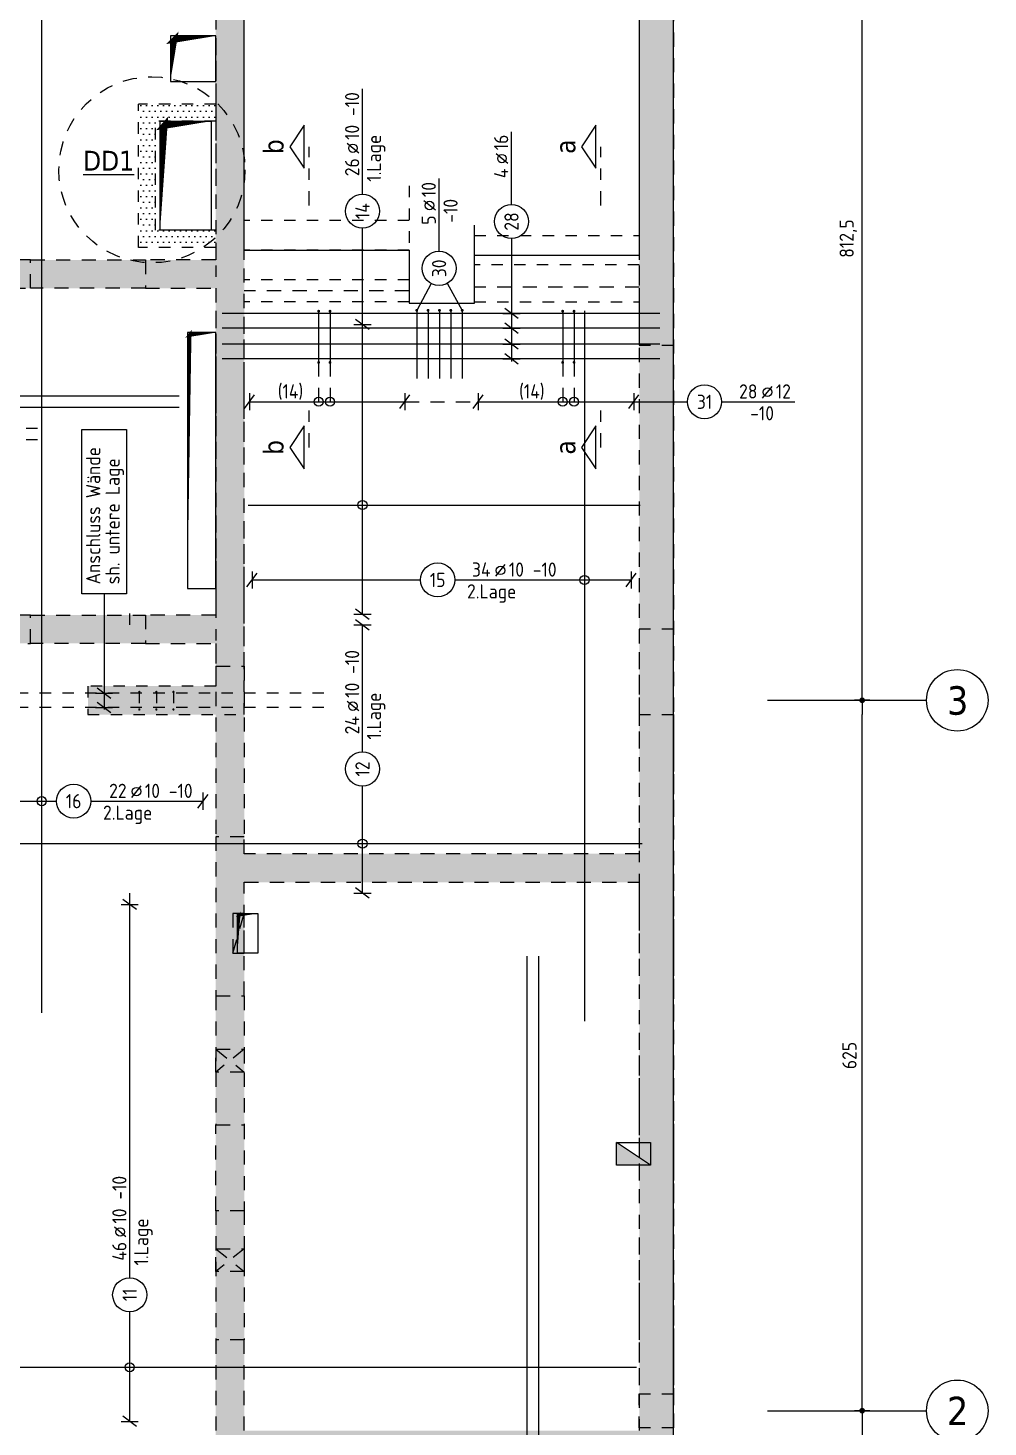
# Model space of a CAD drawing. Extents: x 6 to 95.2, y -7.1 to 49.1.
# Drawn here: x 54.93 to 63.37, y 15.61 to 27.92 of the extents above; entities that cross this region are included whole.
import ezdxf
from ezdxf.enums import TextEntityAlignment as Align

# ---------------------------------------------------------------- set-up
doc = ezdxf.new("R2010")
doc.units = 0
doc.header["$LTSCALE"] = 0.5
for name, pattern in [('AUSGEZOGEN', [1000.01, 1000, 0.01]), ('DASHDOTSMALL', [1.05, 0.5, -0.25, 0.05, -0.25]), ('DOT', [0.175, 0.05, -0.125]), ('HIDDEN', [0.375, 0.25, -0.125]), ('HIDDEN2', [0.187, 0.125, -0.062]), ('HIDDEN4', [0.12, 0.02, -0.1]), ('PUNKT', [0.175, 0.05, -0.125]), ('STRICHPUNKT2', [0.55, 0.25, -0.125, 0.05, -0.125]), ('VERDECKT', [0.375, 0.25, -0.125])]:
    doc.linetypes.add(name, pattern=pattern)
for name, color, linetype in [('1.UG', 7, 'Continuous'), ('ACHSEN', 7, 'Continuous'), ('BETON', 7, 'Continuous'), ('Brüstung 1.UG', 7, 'Continuous'), ('DD', 7, 'Continuous'), ('DETAIL', 7, 'Continuous'), ('DRUEBER', 7, 'Continuous'), ('grau_dunkel', 7, 'Continuous'), ('grau_mittel', 7, 'Continuous'), ('HILFE', 7, 'Continuous'), ('MASSE', 7, 'Continuous'), ('OBJEKT', 7, 'Continuous'), ('RND', 7, 'Continuous'), ('SCHATTEN', 7, 'Continuous'), ('SCHNITTE', 7, 'Continuous'), ('SFP_Achsen', 7, 'Continuous'), ('TEXT', 7, 'Continuous'), ('VERDECKT', 7, 'Continuous'), ('WD', 7, 'Continuous')]:
    doc.layers.add(name, color=color, linetype=linetype)
doc.layers.add('NOPLOT', color=7, linetype='Continuous', plot=False)
doc.styles.add('helv', font='tahoma.ttf')
doc.styles.add('txt', font='isocp.shx')
doc.dimstyles.new('DOT_I', dxfattribs={"dimscale": 0.5, "dimtxt": 0.25, "dimasz": 0.25, "dimexe": 0.1, "dimexo": 0.3, "dimgap": 0.1, "dimtad": 1, "dimdec": 3, "dimzin": 3, "dimtxsty": 'txt', "dimblk": 'DOT', "dimblk1": 'DOT', "dimblk2": 'DOT', "dimsah": 1, "dimcen": 0.1, "dimse1": 1, "dimse2": 1, "dimazin": 0, "dimtfac": 1, "dimtdec": 4, "dimtix": 1, "dimtmove": 2, "dimatfit": 3, "dimfxl": 0, "dimtvp": 1, "dimtolj": 1, "dimtzin": 0, "dimarcsym": 0})
pattern_1 = [(0, (7.57585, -45.04436), (0.0396875, 0.079375), [0, -0.079375])]

# ---------------------------------------------------------------- blocks, each defined once
blk = doc.blocks.new('lei_gre')
at = {"layer": 'RND', "color": 7, "linetype": 'Continuous'}
for p, q in [((-0.09, -0.12), (0.09, 0.12)), ((0, 0.15), (0, -0.15))]:
    blk.add_line(p, q, dxfattribs=at)
blk = doc.blocks.new('RND_LEI')
at = {"layer": 'RND', "color": 7, "linetype": 'Continuous'}
blk.add_line((1.022, 0.066), (1.19, 0.27), dxfattribs=at)
for centre, radius in [((0, 0), 0.3), ((1.106, 0.168), 0.075)]:
    blk.add_circle(centre, radius, dxfattribs=at)
at = {"layer": 'RND', "color": 7, "linetype": 'Continuous', "style": 'txt'}
blk.add_attdef('ANZ', text='', height=0.25, dxfattribs=at).set_placement((0.931, 0.057), align=Align.RIGHT)
for tag, p in [('DUM', (1.253, 0.057)), ('ABSTD', (1.674, 0.057)), ('POSTXT', (0.374, -0.327))]:
    blk.add_attdef(tag, p, '', height=0.25, dxfattribs=at)
blk.add_attdef('POSL', text='', height=0.25, dxfattribs=at).set_placement((0, 0), align=Align.MIDDLE)
blk = doc.blocks.new('DOT')
at = {"layer": 'MASSE', "color": 7, "linetype": 'Continuous'}
for p, q in [((0, 0), (-1, 0)), ((0, 0.54), (0, -0.54))]:
    blk.add_line(p, q, dxfattribs=at)
at = {"layer": 'MASSE', "color": 7, "linetype": 'Continuous', "const_width": 0.2}
blk.add_lwpolyline([(-0.1, 0, 1), (0.1, 0, 1)], format="xyb", close=True, dxfattribs=at)
blk = doc.blocks.new('*D28')
at = {"layer": 'Defpoints', "color": 0, "linetype": 'AUSGEZOGEN', "transparency": 16777216}
for p in [(62.264, 15.756), (62.264, 8.881), (62.264, 8.881)]:
    blk.add_point(p, dxfattribs=at)
at = {"layer": 'MASSE', "color": 0, "linetype": 'AUSGEZOGEN', "lineweight": -2, "transparency": 16777216}
blk.add_line((62.264, 15.631), (62.264, 9.006), dxfattribs=at)
at = {"layer": 'MASSE', "color": 0, "linetype": 'AUSGEZOGEN', "lineweight": -2, "transparency": 16777216, "xscale": 0.125, "yscale": 0.125, "zscale": 0.125}
for p, rotation in [((62.264, 15.756), 90), ((62.264, 8.881), 270)]:
    blk.add_blockref('DOT', p, dxfattribs=dict(at, rotation=rotation))
at = {"layer": 'MASSE', "color": 0, "linetype": 'AUSGEZOGEN', "transparency": 16777216, "insert": (62.142, 12.318), "char_height": 0.125, "attachment_point": 5, "rotation": 90, "style": 'txt'}
blk.add_mtext('\\A1;687,5', dxfattribs=at)
blk = doc.blocks.new('*D29')
at = {"layer": 'Defpoints', "color": 0, "linetype": 'AUSGEZOGEN', "transparency": 16777216}
for p in [(62.264, 22.006), (62.264, 22.006), (62.264, 15.756)]:
    blk.add_point(p, dxfattribs=at)
at = {"layer": 'MASSE', "color": 0, "linetype": 'AUSGEZOGEN', "lineweight": -2, "transparency": 16777216}
blk.add_line((62.264, 15.881), (62.264, 21.881), dxfattribs=at)
at = {"layer": 'MASSE', "color": 0, "linetype": 'AUSGEZOGEN', "lineweight": -2, "transparency": 16777216, "xscale": 0.125, "yscale": 0.125, "zscale": 0.125}
for p, rotation in [((62.264, 22.006), 90), ((62.264, 15.756), 270)]:
    blk.add_blockref('DOT', p, dxfattribs=dict(at, rotation=rotation))
at = {"layer": 'MASSE', "color": 0, "linetype": 'AUSGEZOGEN', "transparency": 16777216, "insert": (62.152, 18.881), "char_height": 0.125, "attachment_point": 5, "rotation": 90, "style": 'txt'}
blk.add_mtext('\\A1;625', dxfattribs=at)
blk = doc.blocks.new('*D30')
at = {"layer": 'Defpoints', "color": 0, "linetype": 'AUSGEZOGEN', "transparency": 16777216}
for p in [(62.264, 30.131), (62.264, 30.131), (62.264, 22.006)]:
    blk.add_point(p, dxfattribs=at)
at = {"layer": 'MASSE', "color": 0, "linetype": 'AUSGEZOGEN', "lineweight": -2, "transparency": 16777216}
blk.add_line((62.264, 22.131), (62.264, 30.006), dxfattribs=at)
at = {"layer": 'MASSE', "color": 0, "linetype": 'AUSGEZOGEN', "lineweight": -2, "transparency": 16777216, "xscale": 0.125, "yscale": 0.125, "zscale": 0.125}
for p, rotation in [((62.264, 30.131), 90), ((62.264, 22.006), 270)]:
    blk.add_blockref('DOT', p, dxfattribs=dict(at, rotation=rotation))
at = {"layer": 'MASSE', "color": 0, "linetype": 'AUSGEZOGEN', "transparency": 16777216, "insert": (62.142, 26.068), "char_height": 0.125, "attachment_point": 5, "rotation": 90, "style": 'txt'}
blk.add_mtext('\\A1;812,5', dxfattribs=at)
blk = doc.blocks.new('SCHN-2')
at = {"layer": 'SCHNITTE', "color": 6, "linetype": 'Continuous'}
blk.add_lwpolyline([(0.378, 0.088), (0, 0.34), (-0.378, 0.088)], close=True, dxfattribs=at)
at = {"layer": 'SCHNITTE', "color": 1, "linetype": 'DASHDOTSMALL', "style": 'helv'}
blk.add_attdef('SCHN-2', text='', height=0.35, dxfattribs=at).set_placement((0, 0.45), align=Align.CENTER)

msp = doc.modelspace()

# ---------------------------------------------------------------- hatches: boundary and pattern name
at = {"layer": '1.UG', "linetype": 'DOT'}
h = msp.add_hatch(dxfattribs=at)
h.set_pattern_fill('DOTS', scale=0.05, double=1)
h.set_pattern_definition(pattern_1)
h.paths.add_polyline_path([(49.538, 18.10576), (49.538, 17.85576), (51.128, 17.85576), (51.128, 15.88076), (49.538, 15.88076), (49.538, 15.63076), (54.328, 15.63076), (54.328, 16.34076), (54.078, 16.34076), (54.078, 15.88076), (51.378, 15.88076), (51.378, 17.85576), (54.078, 17.85576), (54.078, 17.39076), (54.328, 17.39076), (54.328, 18.2555), (54.078, 18.2555), (54.078, 18.10576)], flags=17)
h.paths.add_polyline_path([(30.503, 15.63076), (30.503, 15.88076), (26.738, 15.88076), (26.738, 15.63076)], flags=17)
h.paths.add_polyline_path([(25.628, 14.00776), (25.328, 14.00776), (25.328, 10.28076), (24.853, 10.28076), (24.853, 9.98076), (25.328, 9.98076), (25.328, 8.88076), (25.628, 8.88076)])
h.paths.add_polyline_path([(21.173, 15.97576), (21.173, 15.67576), (21.628, 15.67576), (21.628, 8.88076), (21.838, 8.88076), (21.838, 9.98076), (22.378, 9.98076), (22.378, 10.28076), (21.838, 10.28076), (21.838, 15.97576)])
h.paths.add_polyline_path([(21.838, 18.02576), (21.838, 29.83076), (25.328, 29.83076), (25.328, 21.88076), (26.703, 21.88076), (26.703, 22.13076), (25.578, 22.13076), (25.578, 29.83076), (27.828, 29.83076), (27.828, 28.59076), (28.078, 28.59076), (28.078, 30.13076), (21.678, 30.13076), (21.678, 23.05576), (21.628, 23.05576), (21.628, 18.32576), (21.173, 18.32576), (21.173, 18.02576)])
h.paths.add_polyline_path([(28.078, 27.45576), (27.828, 27.45576), (27.828, 21.88076), (28.078, 21.88076)])
h.paths.add_polyline_path([(31.853, 9.18076), (31.553, 9.18076), (31.553, 8.88076), (31.853, 8.88076)])
h.paths.add_polyline_path([(39.053, 9.18076), (39.053, 8.88076), (39.353, 8.88076), (39.353, 9.18076)])
h.paths.add_polyline_path([(46.553, 9.18076), (46.553, 8.88076), (46.853, 8.88076), (46.853, 9.18076)])
h.paths.add_polyline_path([(54.353, 8.88076), (54.353, 9.18076), (54.053, 9.18076), (54.053, 8.88076)])
h.paths.add_polyline_path([(60.053, 9.18076), (60.053, 8.88076), (60.603, 8.88076), (60.603, 11.38076), (60.303, 11.38076), (60.303, 9.18076)])
h.paths.add_polyline_path([(60.303, 15.90576), (60.303, 15.60576), (60.603, 15.60576), (60.603, 15.90576)])
h.paths.add_polyline_path([(60.603, 22.63076), (60.303, 22.63076), (60.303, 21.88076), (60.603, 21.88076)])
h.paths.add_polyline_path([(60.603, 30.13076), (54.078, 30.13076), (54.078, 28.59076), (54.328, 28.59076), (54.328, 29.83076), (56.578, 29.83076), (56.578, 22.13076), (55.453, 22.13076), (55.453, 21.88076), (56.828, 21.88076), (56.828, 29.83076), (60.303, 29.83076), (60.303, 25.13076), (60.603, 25.13076)])
h.paths.add_polyline_path([(54.078, 22.13076), (53.028, 22.13076), (53.028, 21.88076), (54.328, 21.88076), (54.328, 27.45576), (54.078, 27.45576)])
h.paths.add_polyline_path([(51.378, 21.93576), (51.628, 21.93576), (51.628, 22.63076), (51.378, 22.63076)])
h.paths.add_polyline_path([(49.528, 22.63076), (49.278, 22.63076), (49.278, 21.93576), (49.528, 21.93576)])
h.paths.add_polyline_path([(47.878, 22.63076), (47.628, 22.63076), (47.628, 21.93576), (47.878, 21.93576)])
h.paths.add_polyline_path([(45.778, 22.63076), (45.528, 22.63076), (45.528, 21.93576), (45.778, 21.93576)])
h.paths.add_polyline_path([(43.878, 21.93576), (44.128, 21.93576), (44.128, 22.63076), (43.878, 22.63076)])
h.paths.add_polyline_path([(41.778, 21.93576), (42.028, 21.93576), (42.028, 22.63076), (41.778, 22.63076)])
h.paths.add_polyline_path([(40.128, 21.93576), (40.378, 21.93576), (40.378, 22.63076), (40.128, 22.63076)])
h.paths.add_polyline_path([(38.278, 22.63076), (38.028, 22.63076), (38.028, 21.93576), (38.278, 21.93576)])
h.paths.add_polyline_path([(48.253, 15.88076), (36.178, 15.88076), (36.178, 20.00576), (37.378, 20.00576), (37.378, 20.25576), (34.613, 20.25576), (34.613, 20.00576), (34.763, 20.00576), (34.763, 18.81576), (31.913, 18.81576), (31.913, 20.00576), (33.728, 20.00576), (33.728, 20.25576), (25.328, 20.25576), (25.328, 15.63076), (25.728, 15.63076), (25.728, 15.88076), (25.578, 15.88076), (25.578, 20.00576), (31.663, 20.00576), (31.663, 15.88076), (31.513, 15.88076), (31.513, 15.63076), (32.063, 15.63076), (32.063, 15.88076), (31.913, 15.88076), (31.913, 18.56576), (35.013, 18.56576), (35.013, 20.00576), (35.928, 20.00576), (35.928, 15.88076), (33.073, 15.88076), (33.073, 15.63076), (48.653, 15.63076), (48.653, 15.88076), (48.503, 15.88076), (48.503, 17.85576), (48.653, 17.85576), (48.653, 18.10576), (48.503, 18.10576), (48.503, 20.00576), (54.078, 20.00576), (54.078, 19.1405), (54.328, 19.1405), (54.328, 20.25576), (48.253, 20.25576)])
at = {"layer": '1.UG', "linetype": 'AUSGEZOGEN'}
h = msp.add_hatch(dxfattribs=at)
h.set_pattern_fill('DOTS', scale=0.8, double=1)
h.set_pattern_definition([(0, (-56.98193, 470.0373), (0.025, 0.05), [0, -0.05])])
h.paths.add_polyline_path([(55.898, 25.99076), (56.578, 25.99076), (56.578, 26.14076), (56.048, 26.14076), (56.048, 27.10076), (56.578, 27.10076), (56.578, 27.25076), (55.898, 27.25076)])
at = {"layer": 'Brüstung 1.UG', "linetype": 'DOT'}
h = msp.add_hatch(dxfattribs=at)
h.set_pattern_fill('DOTS', color=102, scale=0.05, double=1)
h.set_pattern_definition(pattern_1)
h.paths.add_polyline_path([(60.603, 21.88076), (60.303, 21.88076), (60.303, 15.90576), (60.603, 15.90576)])
h.paths.add_polyline_path([(60.603, 15.60576), (60.303, 15.60576), (60.303, 11.38076), (60.603, 11.38076)])
h.paths.add_polyline_path([(60.053, 8.88076), (60.053, 9.18076), (54.353, 9.18076), (54.353, 8.88076)])
h.paths.add_polyline_path([(54.053, 8.88076), (54.053, 9.18076), (46.853, 9.18076), (46.853, 8.88076)])
h.paths.add_polyline_path([(39.353, 9.18076), (39.353, 8.88076), (46.553, 8.88076), (46.553, 9.18076)])
h.paths.add_polyline_path([(39.053, 8.88076), (39.053, 9.18076), (31.853, 9.18076), (31.853, 8.88076)])
h.paths.add_polyline_path([(25.628, 9.18076), (25.628, 8.88076), (31.553, 8.88076), (31.553, 9.18076)])
h.paths.add_polyline_path([(29.403, 29.83076), (29.403, 30.13076), (28.078, 30.13076), (28.078, 29.83076)])
h.paths.add_polyline_path([(52.778, 30.13076), (52.778, 29.83076), (54.078, 29.83076), (54.078, 30.13076)])
at = {"layer": 'grau_dunkel'}
msp.add_hatch(color=21, dxfattribs=at).paths.add_polyline_path([(60.103, 17.91576), (60.403, 17.91576), (60.103, 18.11576)])
at = {"layer": 'grau_mittel', "extrusion": (0, 0, -1)}
msp.add_hatch(color=61, dxfattribs=at).paths.add_polyline_path([(-60.603, 15.33076), (-60.303, 15.33076), (-56.828, 15.33076), (-56.828, 15.18076), (-56.578, 15.18076), (-56.578, 16.38076), (-56.828, 16.38076), (-56.828, 15.58076), (-60.303, 15.58076), (-60.303, 20.40576), (-56.828, 20.40576), (-56.828, 19.40576), (-56.578, 19.40576), (-56.578, 20.80576), (-56.828, 20.80576), (-56.828, 20.65576), (-60.303, 20.65576), (-60.303, 29.83076), (-56.828, 29.83076), (-56.828, 25.96576), (-56.828, 22.30576), (-56.578, 22.30576), (-56.578, 22.50576), (-55.958, 22.50576), (-55.958, 22.75576), (-56.578, 22.75576), (-56.578, 25.63076), (-55.958, 25.63076), (-55.958, 25.88076), (-56.578, 25.88076), (-56.578, 29.83076), (-54.328, 29.83076), (-54.328, 25.88076), (-54.948, 25.88076), (-54.948, 25.63076), (-54.328, 25.63076), (-54.328, 22.75576), (-54.948, 22.75576), (-54.948, 22.50576), (-52.898, 22.50576), (-52.898, 22.75576), (-54.078, 22.75576), (-54.078, 29.83076), (-52.778, 29.83076), (-52.778, 30.13076), (-60.603, 30.13076)])
at = {"layer": 'grau_mittel'}
for points in [[(55.958, 25.63076), (55.958, 25.88076), (54.948, 25.88076), (54.948, 25.63076)], [(54.948, 22.75576), (54.948, 22.50576), (55.958, 22.50576), (55.958, 22.75576)], [(56.578, 20.80576), (56.828, 20.80576), (56.828, 22.30576), (56.578, 22.30576)]]:
    msp.add_hatch(color=61, dxfattribs=at).paths.add_polyline_path(points)
h = msp.add_hatch(color=61, dxfattribs=at)
h.paths.add_polyline_path([(56.578, 18.27076), (56.828, 18.27076), (56.828, 19.40576), (56.578, 19.40576)])
h.paths.add_polyline_path([(56.578, 17.51576), (56.828, 17.51576), (56.828, 18.27076), (56.578, 18.27076), (56.578, 18.27076)])
h.paths.add_polyline_path([(56.578, 16.38076), (56.828, 16.38076), (56.828, 17.51576), (56.578, 17.51576)])

# ---------------------------------------------------------------- linework, layer by layer
at = {"layer": 'ACHSEN', "color": 140, "linetype": 'AUSGEZOGEN'}
for p, q in [((61.43255, 22.00576), (62.83016, 22.00576)), ((61.43255, 15.75576), (62.83016, 15.75576))]:
    msp.add_line(p, q, dxfattribs=at)
at = {"layer": 'BETON', "color": 6, "linetype": 'AUSGEZOGEN'}
for p, q in [((60.603, 8.88076), (60.603, 30.13076)), ((56.828, 25.96576), (56.828, 29.83076)), ((60.303, 29.83076), (60.303, 25.91799)), ((56.828, 25.96576), (58.278, 25.96576)), ((58.278, 25.96576), (58.278, 25.50076)), ((58.853, 25.50076), (58.853, 25.91799)), ((60.303, 25.91799), (58.853, 25.91799)), ((58.278, 25.50076), (58.853, 25.50076))]:
    msp.add_line(p, q, dxfattribs=at)
at = {"layer": 'Brüstung 1.UG', "color": 102, "linetype": 'DOT'}
for p, q in [((60.303, 21.88076), (60.303, 15.90576)), ((60.603, 21.88076), (60.603, 15.90576))]:
    msp.add_line(p, q, dxfattribs=at)
at = {"layer": 'DD', "color": 7, "linetype": 'AUSGEZOGEN'}
msp.add_line((60.403, 17.91576), (60.103, 18.11576), dxfattribs=at)
at = {"layer": 'DD', "color": 1, "linetype": 'AUSGEZOGEN'}
for points in [[(56.178, 27.45076), (56.578, 27.45076), (56.578, 27.85076), (56.178, 27.85076)], [(56.088, 27.10076), (56.538, 27.10076), (56.538, 26.14076), (56.088, 26.14076)], [(56.328, 22.99076), (56.578, 22.99076), (56.578, 25.24076), (56.328, 25.24076)]]:
    msp.add_lwpolyline(points, close=True, dxfattribs=at)
at = {"layer": 'DD', "color": 7, "linetype": 'AUSGEZOGEN'}
for points in [[(56.948, 19.78076), (56.768, 19.78076), (56.768, 20.13076), (56.948, 20.13076)], [(60.103, 18.11576), (60.403, 18.11576), (60.403, 17.91576), (60.103, 17.91576)]]:
    msp.add_lwpolyline(points, close=True, dxfattribs=at)
at = {"layer": 'DETAIL', "color": 102, "linetype": 'VERDECKT'}
msp.add_circle((56.01581, 26.673), 0.81875, dxfattribs=at)
at = {"layer": 'DRUEBER', "color": 7, "linetype": 'PUNKT'}
for p, q in [((55.898, 25.99076), (55.898, 27.25076)), ((56.578, 27.25076), (55.898, 27.25076)), ((56.048, 26.14076), (56.048, 27.10076)), ((56.578, 27.10076), (56.048, 27.10076)), ((56.578, 26.14076), (56.048, 26.14076)), ((58.853, 26.09576), (60.303, 26.09576)), ((56.578, 25.99076), (55.898, 25.99076)), ((58.278, 25.51076), (56.828, 25.51076))]:
    msp.add_line(p, q, dxfattribs=at)
at = {"layer": 'DRUEBER', "color": 171, "linetype": 'HIDDEN4'}
for p, q in [((58.278, 26.53165), (58.278, 25.50076)), ((58.278, 26.22576), (56.828, 26.22576))]:
    msp.add_line(p, q, dxfattribs=at)
at = {"layer": 'DRUEBER', "color": 7, "linetype": 'DOT'}
for p, q in [((58.278, 25.96576), (56.828, 25.96576)), ((60.303, 25.83576), (58.853, 25.83576)), ((58.278, 25.70576), (56.828, 25.70576)), ((58.853, 25.51076), (60.303, 25.51076))]:
    msp.add_line(p, q, dxfattribs=at)
at = {"layer": 'DRUEBER', "color": 7, "linetype": 'PUNKT', "lineweight": -2}
msp.add_lwpolyline([(60.603, 25.13076), (60.603, 30.13076), (54.078, 30.13076), (54.078, 28.59076), (54.328, 28.59076), (54.328, 29.83076), (56.578, 29.83076), (56.578, 22.13076), (55.453, 22.13076), (55.453, 21.88076), (56.828, 21.88076), (56.828, 29.83076), (60.303, 29.83076), (60.303, 25.13076), (60.603, 25.13076)], dxfattribs=at)
for points in [[(60.603, 22.63076), (60.303, 22.63076), (60.303, 21.88076), (60.603, 21.88076)], [(60.303, 15.90576), (60.603, 15.90576), (60.603, 15.60576), (60.303, 15.60576)]]:
    msp.add_lwpolyline(points, close=True, dxfattribs=at)
at = {"layer": 'grau_dunkel', "color": 21}
for points in [[(56.178, 27.45076, 0, 0.06522, 0), (56.2105, 27.8481, 0, 0, 0), (56.18065, 27.81826, 0.06522, 0, 0), (56.578, 27.85063, 0, 0, 0)], [(56.088, 26.14076, 0, 0.06803, 0), (56.12199, 27.09956, 0, 0, 0), (56.09099, 27.06419, 0.07338, 0, 0), (56.538, 27.10076, 0, 0, 0)], [(56.328, 22.99076, 0, 0.03592, 0), (56.34595, 25.24062, 0, 0, 0), (56.32966, 25.22045, 0.04077, 0, 0), (56.578, 25.24076, 0, 0, 0)]]:
    msp.add_lwpolyline(points, format="xyseb", dxfattribs=at)
at = {"layer": 'HILFE', "color": 102, "linetype": 'AUSGEZOGEN'}
msp.add_line((58.853, 25.91799), (58.853, 26.18454), dxfattribs=at)
msp.add_lwpolyline([(55.39914, 22.94258), (55.39914, 24.38916), (55.79176, 24.38916), (55.79176, 22.94258)], close=True, dxfattribs=at)
at = {"layer": 'NOPLOT', "color": 191, "linetype": 'AUSGEZOGEN'}
for p, q in [((55.82047, 22.6691), (55.82047, 22.7691)), ((55.82047, 20.2097), (55.82047, 20.3097))]:
    msp.add_line(p, q, dxfattribs=at)
at = {"layer": 'OBJEKT', "color": 7, "linetype": 'AUSGEZOGEN'}
msp.add_line((58.278, 25.50076), (58.853, 25.50076), dxfattribs=at)
at = {"layer": 'RND', "color": 7, "linetype": 'AUSGEZOGEN'}
for p, q in [((57.8682, 26.4592), (57.8682, 27.38635)), ((59.17907, 26.3683), (59.17907, 27.0083)), ((58.54206, 25.95611), (58.54206, 26.59611)), ((57.8682, 22.76226), (57.8682, 26.1592)), ((56.8744, 24.6321), (58.24083, 24.6321)), ((58.88617, 24.6321), (60.25534, 24.6321)), ((60.25534, 24.6321), (60.72747, 24.6321)), ((61.02747, 24.6321), (61.67181, 24.6321)), ((56.89632, 23.06506), (58.37935, 23.06506)), ((58.67935, 23.06506), (60.23156, 23.06506)), ((55.59545, 22.94258), (55.59545, 21.92623)), ((57.8682, 21.5516), (57.8682, 22.6691)), ((57.8682, 20.3097), (57.8682, 21.2516)), ((54.37027, 21.1184), (55.17727, 21.1184)), ((55.47727, 21.1184), (56.46457, 21.1184)), ((55.82047, 16.92569), (55.82047, 20.2097)), ((55.82047, 15.66182), (55.82047, 16.62569))]:
    msp.add_line(p, q, dxfattribs=at)
at = {"layer": 'RND', "color": 102, "linetype": 'AUSGEZOGEN'}
for p, q in [((59.17907, 26.0683), (59.17907, 24.9862)), ((58.47155, 25.67371), (58.34521, 25.43648)), ((58.61431, 25.67465), (58.74521, 25.43648))]:
    msp.add_line(p, q, dxfattribs=at)
at = {"layer": 'RND', "color": 102, "linetype": 'VERDECKT'}
for p, q in [((57.48249, 24.97868), (57.48249, 24.5821)), ((57.58249, 24.97868), (57.58249, 24.5821)), ((59.62936, 24.97868), (59.62936, 24.5821)), ((59.72936, 24.97868), (59.72936, 24.5821))]:
    msp.add_line(p, q, dxfattribs=at)
at = {"layer": 'RND', "color": 7, "linetype": 'VERDECKT'}
msp.add_line((58.24083, 24.6321), (58.88617, 24.6321), dxfattribs=at)
at = {"layer": 'RND', "color": 1, "linetype": 'HIDDEN2'}
for p, q in [((55.90483, 22.07998), (55.90483, 21.92517)), ((56.05483, 22.07998), (56.05483, 21.92517)), ((56.20483, 22.07998), (56.20483, 21.92517))]:
    msp.add_line(p, q, dxfattribs=at)
at = {"layer": 'RND', "color": 1, "linetype": 'AUSGEZOGEN'}
for points in [[(55.04684, 19.2557), (55.04684, 29.8557)], [(60.48299, 25.4088), (56.63299, 25.4088)], [(57.48249, 25.42868), (57.48249, 24.97868)], [(57.58249, 25.42868), (57.58249, 24.97868)], [(58.34521, 25.43648), (58.34521, 24.83648)], [(58.44521, 25.43648), (58.44521, 24.83648)], [(58.54521, 25.43648), (58.54521, 24.83648)], [(58.64521, 25.43648), (58.64521, 24.83648)], [(58.74521, 25.43648), (58.74521, 24.83648)], [(59.62936, 25.42868), (59.62936, 24.97868)], [(59.72936, 25.42868), (59.72936, 24.97868)], [(59.82122, 25.4319), (59.82122, 19.1819)], [(60.48299, 25.2788), (56.63299, 25.2788)], [(60.48299, 25.1389), (56.63299, 25.1389)], [(60.48299, 25.0089), (56.63299, 25.0089)], [(54.45561, 24.68532), (56.25561, 24.68532)], [(54.45561, 24.58532), (56.25561, 24.58532)], [(56.8612, 23.72326), (60.3112, 23.72326)], [(53.228, 20.74502), (60.328, 20.74502)], [(59.31818, 9.18076), (59.31818, 19.7557)], [(59.41818, 9.18076), (59.41818, 19.7557)], [(54.378, 16.13878), (60.278, 16.13878)]]:
    msp.add_lwpolyline(points, dxfattribs=at)
at = {"layer": 'RND', "color": 7, "linetype": 'AUSGEZOGEN'}
for points, const_width in [([(57.47624, 25.42868, 1), (57.48874, 25.42868, 1)], 0.0125), ([(57.57624, 25.42868, 1), (57.58874, 25.42868, 1)], 0.0125), ([(58.33896, 25.43648, 1), (58.35146, 25.43648, 1)], 0.0125), ([(58.43896, 25.43648, 1), (58.45146, 25.43648, 1)], 0.0125), ([(58.53896, 25.43648, 1), (58.55146, 25.43648, 1)], 0.0125), ([(58.63896, 25.43648, 1), (58.65146, 25.43648, 1)], 0.0125), ([(58.73896, 25.43648, 1), (58.75146, 25.43648, 1)], 0.0125), ([(59.62311, 25.42868, 1), (59.63561, 25.42868, 1)], 0.0125), ([(59.72311, 25.42868, 1), (59.73561, 25.42868, 1)], 0.0125), ([(57.47624, 24.97868, 1), (57.48874, 24.97868, 1)], 0.0125), ([(57.57624, 24.97868, 1), (57.58874, 24.97868, 1)], 0.0125), ([(59.62311, 24.97868, 1), (59.63561, 24.97868, 1)], 0.0125), ([(59.72311, 24.97868, 1), (59.73561, 24.97868, 1)], 0.0125), ([(55.89983, 22.07998, 1), (55.90983, 22.07998, 1)], 0.01), ([(56.04983, 22.07998, 1), (56.05983, 22.07998, 1)], 0.01), ([(56.19983, 22.07998, 1), (56.20983, 22.07998, 1)], 0.01), ([(55.89983, 21.92517, 1), (55.90983, 21.92517, 1)], 0.01), ([(56.04983, 21.92517, 1), (56.05983, 21.92517, 1)], 0.01), ([(56.19983, 21.92517, 1), (56.20983, 21.92517, 1)], 0.01)]:
    msp.add_lwpolyline(points, format="xyb", close=True, dxfattribs=dict(at, const_width=const_width))
at = {"layer": 'RND', "color": 1, "linetype": 'HIDDEN2'}
for points in [[(54.309, 24.401), (55.089, 24.401)], [(54.309, 24.301), (55.089, 24.301)], [(57.528, 22.0673), (52.71849, 22.0673)], [(57.528, 21.94192), (52.71849, 21.94192)]]:
    msp.add_lwpolyline(points, dxfattribs=at)
at = {"layer": 'RND', "color": 7, "linetype": 'AUSGEZOGEN'}
for centre in [(57.48249, 24.6321), (57.58249, 24.6321), (59.62936, 24.6321), (59.72936, 24.6321), (57.8682, 23.72326), (59.82122, 23.06506), (55.04684, 21.1184), (57.8682, 20.74502), (55.82047, 16.13878)]:
    msp.add_circle(centre, 0.04, dxfattribs=at)
at = {"layer": 'SCHATTEN', "color": 1, "linetype": 'AUSGEZOGEN'}
msp.add_lwpolyline([(56.768, 19.78076, 0, 0.02739, 0), (56.78168, 20.13023, 0, 0, 0), (56.76919, 20.11613, 0.02935, 0, 0), (56.948, 20.13076, 0, 0, 0)], format="xyseb", dxfattribs=at)
at = {"layer": 'SCHNITTE', "color": 6, "linetype": 'STRICHPUNKT2'}
for p, q in [((57.39809, 26.35907), (57.39809, 26.87633)), ((59.96531, 26.35907), (59.96531, 26.87633)), ((57.39809, 24.23037), (57.39809, 24.63408)), ((59.96531, 24.23037), (59.96531, 24.63408))]:
    msp.add_line(p, q, dxfattribs=at)
at = {"layer": 'SFP_Achsen', "color": 7, "linetype": 'AUSGEZOGEN'}
for centre in [(63.10064, 22.00576), (63.10064, 15.75576)]:
    msp.add_circle(centre, 0.27048, dxfattribs=at)
at = {"layer": 'VERDECKT', "color": 7, "linetype": 'VERDECKT', "lineweight": -2}
for p, q in [((60.603, 30.13076), (60.603, 8.88076)), ((54.948, 25.88076), (55.958, 25.88076)), ((55.958, 25.63076), (54.948, 25.63076)), ((54.948, 22.75576), (55.958, 22.75576)), ((55.958, 22.50576), (54.948, 22.50576)), ((56.578, 22.30576), (56.578, 20.80576)), ((56.828, 22.30576), (56.828, 20.80576)), ((56.578, 19.40576), (56.578, 18.27076)), ((56.828, 19.40576), (56.828, 18.27076)), ((56.578, 17.51576), (56.578, 16.38076)), ((56.828, 17.51576), (56.828, 16.38076))]:
    msp.add_line(p, q, dxfattribs=at)
at = {"layer": 'VERDECKT', "color": 7, "linetype": 'HIDDEN'}
msp.add_line((58.278, 25.60708), (56.828, 25.60708), dxfattribs=at)
at = {"layer": 'VERDECKT', "color": 7, "linetype": 'VERDECKT'}
msp.add_line((60.303, 25.64093), (58.853, 25.64093), dxfattribs=at)
at = {"layer": 'VERDECKT', "color": 7, "linetype": 'VERDECKT', "lineweight": -2}
for points in [[(54.078, 29.83076), (54.078, 22.75576), (52.898, 22.75576), (52.898, 22.50576), (54.948, 22.50576), (54.948, 22.75576), (54.328, 22.75576), (54.328, 25.63076), (54.948, 25.63076), (54.948, 25.88076), (54.328, 25.88076), (54.328, 29.83076)], [(56.578, 29.83076), (56.578, 25.88076), (55.958, 25.88076), (55.958, 25.63076), (56.578, 25.63076), (56.578, 22.75576), (55.958, 22.75576), (55.958, 22.50576), (56.578, 22.50576), (56.578, 22.30576), (56.828, 22.30576), (56.828, 29.83076)], [(60.303, 29.83076), (60.303, 20.65576), (56.828, 20.65576), (56.828, 20.80576), (56.578, 20.80576), (56.578, 19.40576), (56.828, 19.40576), (56.828, 20.40576), (60.303, 20.40576), (60.303, 15.58076)], [(56.828, 15.58076), (56.828, 16.38076), (56.578, 16.38076), (56.578, 15.18076)]]:
    msp.add_lwpolyline(points, dxfattribs=at)
msp.add_lwpolyline([(56.578, 18.27076), (56.828, 18.27076), (56.828, 17.51576), (56.578, 17.51576)], close=True, dxfattribs=at)
at = {"layer": 'WD', "color": 171, "linetype": 'HIDDEN'}
for p, q in [((56.728, 19.78076), (56.828, 20.13076)), ((56.578, 18.93576), (56.828, 18.73576)), ((56.828, 18.93576), (56.578, 18.73576)), ((56.578, 17.18076), (56.828, 16.98076)), ((56.828, 17.18076), (56.578, 16.98076))]:
    msp.add_line(p, q, dxfattribs=at)
at = {"layer": 'WD', "color": 102, "linetype": 'HIDDEN'}
for points in [[(56.828, 20.13076), (56.728, 20.13076), (56.728, 19.78076), (56.828, 19.78076)], [(56.578, 18.93576), (56.828, 18.93576), (56.828, 18.73576), (56.578, 18.73576)], [(56.578, 17.18076), (56.828, 17.18076), (56.828, 16.98076), (56.578, 16.98076)]]:
    msp.add_lwpolyline(points, close=True, dxfattribs=at)

# ---------------------------------------------------------------- block references
at = {"layer": 'RND', "color": 7, "linetype": 'AUSGEZOGEN', "xscale": 0.5, "yscale": 0.5, "zscale": 0.5, "rotation": 90}
for p, values in [((57.8682, 26.3092), {'POSL': '14', 'DUM': '10', 'ANZ': '26', 'ABSTD': '-10', 'POSTXT': ' 1.Lage'}), ((59.17907, 26.2183), {'POSL': '28', 'DUM': '16', 'ANZ': '4'}), ((58.54206, 25.80611), {'POSL': '30', 'DUM': '10', 'ANZ': '5', 'POSTXT': '   -10'}), ((57.8682, 21.4016), {'POSL': '12', 'DUM': '10', 'ANZ': '24', 'ABSTD': '-10', 'POSTXT': ' 1.Lage'}), ((55.82047, 16.77569), {'POSL': '11', 'DUM': '10', 'ANZ': '46', 'ABSTD': '-10', 'POSTXT': ' 1.Lage'})]:
    msp.add_blockref('RND_LEI', p, dxfattribs=at).add_auto_attribs(values)
for p in [(57.8682, 25.31198), (59.17907, 25.4088), (59.17907, 25.2788), (59.17907, 25.1389), (59.17907, 25.0089), (57.8682, 22.76226), (57.8682, 22.6691), (55.59545, 22.0673), (55.59545, 21.94192), (57.8682, 20.3097), (55.82047, 20.2097), (55.82047, 15.66182)]:
    msp.add_blockref('lei_gre', p, dxfattribs=at)
at = {"layer": 'RND', "color": 7, "linetype": 'AUSGEZOGEN', "xscale": 0.5, "yscale": 0.5, "zscale": 0.5}
for p, values in [((60.87747, 24.6321), {'POSL': '31', 'DUM': '12', 'ANZ': '28', 'POSTXT': '   -10'}), ((58.52935, 23.06506), {'POSL': '15', 'DUM': '10', 'ANZ': '34', 'ABSTD': '-10', 'POSTXT': ' 2.Lage'}), ((55.32727, 21.1184), {'POSL': '16', 'DUM': '10', 'ANZ': '22', 'ABSTD': '-10', 'POSTXT': ' 2.Lage'})]:
    msp.add_blockref('RND_LEI', p, dxfattribs=at).add_auto_attribs(values)
for p in [(56.8744, 24.6321), (58.24083, 24.6321), (58.88617, 24.6321), (60.25534, 24.6321), (56.89632, 23.06506), (60.23156, 23.06506), (56.46457, 21.1184)]:
    msp.add_blockref('lei_gre', p, dxfattribs=at)
at = {"layer": 'SCHNITTE', "color": 6, "linetype": 'STRICHPUNKT2', "xscale": 0.5, "yscale": 0.5, "zscale": 0.5, "rotation": 90}
for p, values in [((57.39809, 26.87633), {'SCHN-2': 'b'}), ((59.96531, 26.87633), {'SCHN-2': 'a'}), ((57.39809, 24.23037), {'SCHN-2': 'b'}), ((59.96531, 24.23037), {'SCHN-2': 'a'})]:
    msp.add_blockref('SCHN-2', p, dxfattribs=at).add_auto_attribs(values)

# ---------------------------------------------------------------- texts
at = {"layer": 'RND', "color": 7, "linetype": 'AUSGEZOGEN', "style": 'txt'}
for p in [(57.23481, 24.7246), (59.35794, 24.7246)]:
    msp.add_text('(14)', height=0.125, dxfattribs=at).set_placement(p, align=Align.MIDDLE)
at = {"layer": 'SFP_Achsen', "color": 6, "linetype": 'AUSGEZOGEN', "style": 'helv'}
for s, p in [('3', (63.01002, 21.87956)), ('2', (63.01002, 15.62956))]:
    msp.add_text(s, height=0.25, dxfattribs=at).set_placement(p)
at = {"layer": 'TEXT', "color": 6, "linetype": 'AUSGEZOGEN', "style": 'helv'}
msp.add_text('%%UDD1', height=0.175, dxfattribs=at).set_placement((55.40979, 26.66526))
at = {"layer": 'TEXT', "color": 7, "linetype": 'AUSGEZOGEN', "style": 'txt'}
for s, p in [('Anschluss Wände', (55.56168, 23.02573)), ('sh. untere Lage', (55.73202, 23.02573))]:
    msp.add_text(s, height=0.125, rotation=90, dxfattribs=at).set_placement(p)

# ---------------------------------------------------------------- dimensions: what is measured, and where the dimension line sits
at = {"layer": 'MASSE', "color": 7, "linetype": 'AUSGEZOGEN'}
for base, p1, p2, override, picture, middle in [((62.26416, 30.13076), (62.26416, 22.00576), (62.26416, 30.13076), {"dimdec": 1, "dimlfac": 100}, '*D30', (62.14227, 26.06826)), ((62.26416, 22.00576), (62.26416, 15.75576), (62.26416, 22.00576), {"dimdec": 0, "dimlfac": 100}, '*D29', (62.15165, 18.88076)), ((62.26416, 8.88076), (62.26416, 15.75576), (62.26416, 8.88076), {"dimdec": 1, "dimlfac": 100}, '*D28', (62.14228, 12.31826))]:
    dim = msp.add_linear_dim(base=base, p1=p1, p2=p2, angle=90, dimstyle='DOT_I', override=override, dxfattribs=at)
    dim.commit()
    dim.dimension.update_dxf_attribs({"geometry": picture, "text_midpoint": middle})

doc.saveas('drawing.dxf')
